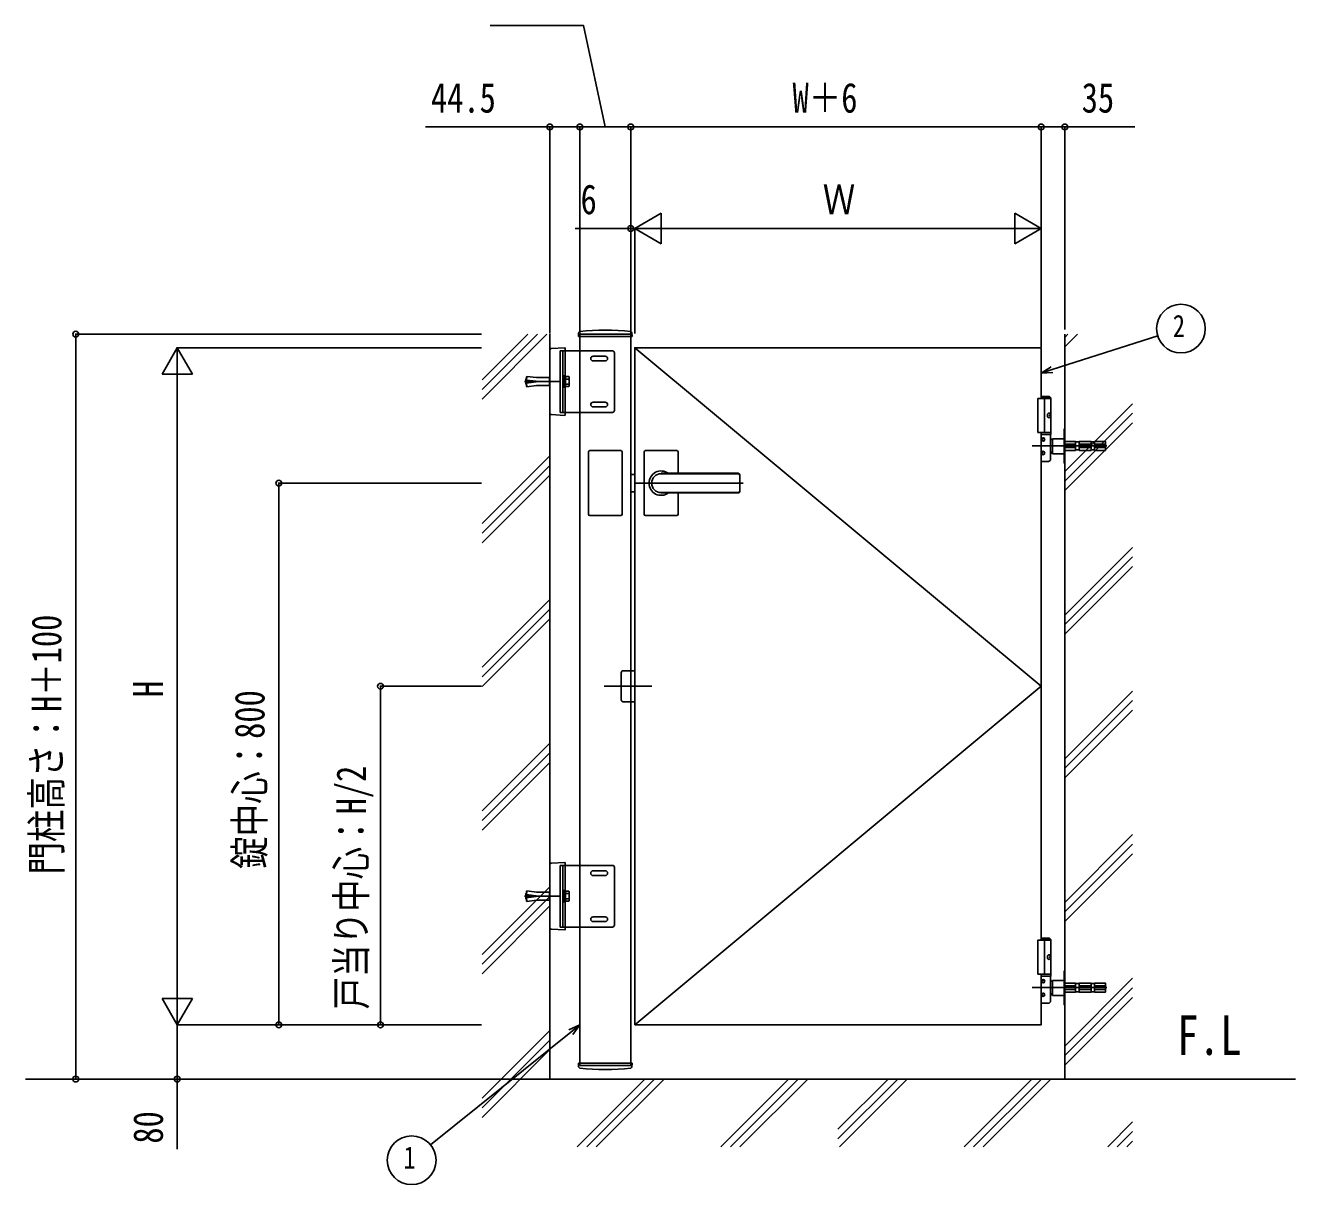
# Model space of a CAD drawing. Units: millimetres, scale not verified. Extents: x -4205 to 4205, y -2970 to 2970.
# Drawn here: x -1079 to 796, y -337 to 1375 of the extents above; entities that cross this region are included whole.
import ezdxf
from ezdxf.enums import TextEntityAlignment as Align

# ---------------------------------------------------------------- set-up
doc = ezdxf.new("R2010")
doc.units = ezdxf.units.MM
doc.header["$LTSCALE"] = 20
for name, color, linetype in [('0-2_USER1', 3, 'Continuous'), ('0-3_YKK_A1', 4, 'Continuous'), ('0-4_YKK_D', 6, 'Continuous')]:
    doc.layers.add(name, color=color, linetype=linetype)
doc.styles.add('ＭＳ ゴシック', font='')
doc.styles.get('ＭＳ ゴシック').set_extended_font_data('MS Gothic')

msp = doc.modelspace()

# ---------------------------------------------------------------- linework, layer by layer
at = {"layer": '0-3_YKK_A1'}
for p, q in [((-262.32, 920.9), (-262.58, 916.03)), ((-183.64, 920.9), (-183.38, 916.03)), ((-404.98, 851.37), (-337.35, 919)), ((-404.98, 837.23), (-323.21, 919)), ((-404.98, 823.08), (-309.06, 919)), ((-304.98, -181), (-304.98, 919)), ((-183.88, 915.5), (-262.08, 915.5)), ((-260.48, -161), (-260.48, 915.5)), ((-185.48, 919), (-185.48, 915.5)), ((-185.48, -161), (-185.48, 915.5)), ((455.52, -181), (455.52, 919)), ((455.52, 914.27), (460.25, 919)), ((455.52, 900.13), (474.39, 919)), ((-304.98, 802.38), (-304.98, 895.62)), ((-303.1, 897.61), (-282.51, 898.87)), ((-289.48, 803.5), (-289.48, 894.5)), ((-289.48, 894.5), (-269.48, 894.5)), ((-285.48, 803.5), (-285.48, 894.5)), ((-281.98, 898.38), (-281.98, 896.88)), ((-281.98, 896.88), (-281.98, 801.12)), ((-269.48, 894.5), (-212.48, 894.5)), ((-240.98, 886.5), (-222.98, 886.5)), ((-209.48, 891.5), (-209.48, 806.5)), ((420.52, 399), (-179.48, 899)), ((420.52, 824), (420.52, 899)), ((-240.98, 879.5), (-222.98, 879.5)), ((-289.88, 849), (-342.29, 849)), ((-339.98, 853.5), (-340.48, 853)), ((-340.48, 853), (-340.48, 845)), ((-340.48, 845), (-339.98, 844.5)), ((-339.98, 853.5), (-339.98, 844.5)), ((-339.98, 853.5), (-339.61, 853.46)), ((-339.98, 844.5), (-339.61, 844.54)), ((-339.87, 851.31), (-339.27, 856.25)), ((-324.98, 849.5), (-339.87, 851.31)), ((-324.98, 848.5), (-339.87, 846.69)), ((-339.87, 846.69), (-339.27, 841.75)), ((-339.37, 851.25), (-338.71, 856.69)), ((-339.37, 846.75), (-338.71, 841.31)), ((-339.27, 856.25), (-338.71, 856.69)), ((-324.98, 848.5), (-324.98, 849.5)), ((-305.48, 855), (-305.48, 843)), ((-304.98, 854.5), (-305.48, 855)), ((-304.98, 843.5), (-304.98, 854.5)), ((-283.88, 856.25), (-281.88, 856.25)), ((-283.88, 856.25), (-281.88, 856.25)), ((-281.88, 856.51), (-276.96, 856.51)), ((-281.88, 856.51), (-276.96, 856.51)), ((-281.88, 852.75), (-276.96, 852.75)), ((-281.88, 852.75), (-276.96, 852.75)), ((-281.88, 845.25), (-276.96, 845.25)), ((-281.88, 845.25), (-276.96, 845.25)), ((-276.38, 855.5), (-276.96, 856.51)), ((-276.38, 855.5), (-276.96, 856.51)), ((-276.38, 842.5), (-276.38, 855.5)), ((-276.38, 842.5), (-276.38, 855.5)), ((-339.27, 841.75), (-338.71, 841.31)), ((-338.71, 841.29), (-324.65, 843)), ((-324.65, 843), (-305.48, 843)), ((-304.98, 843.5), (-305.48, 843)), ((-281.88, 841.75), (-283.88, 841.75)), ((-281.88, 841.75), (-283.88, 841.75)), ((-276.38, 842.5), (-276.96, 841.49)), ((-276.38, 842.5), (-276.96, 841.49)), ((433.02, 827), (420.52, 827)), ((433.02, 827), (435.02, 825)), ((-240.98, 818.5), (-222.98, 818.5)), ((-240.98, 811.5), (-222.98, 811.5)), ((435.02, 825), (420.52, 825)), ((425.52, 824), (425.52, 774)), ((435.02, 774), (435.02, 825)), ((455.52, 716.28), (555.52, 816.28)), ((-282.51, 799.13), (-303.1, 800.39)), ((-289.48, 803.5), (-269.48, 803.5)), ((-281.98, 801.12), (-281.98, 799.62)), ((-212.48, 803.5), (-269.48, 803.5)), ((432.71, 799.42), (433.3, 799.42)), ((432.71, 798.58), (433.3, 798.58)), ((433.72, 801.1), (434.32, 801.1)), ((433.72, 796.9), (434.32, 796.9)), ((455.52, 702.14), (555.52, 802.14)), ((455.52, 688), (555.52, 788)), ((435.02, 774), (415.52, 774)), ((420.52, 24), (420.52, 774)), ((420.52, 774), (435.02, 774)), ((435.02, 771), (420.52, 771)), ((434.52, 734), (434.52, 771)), ((435.02, 774), (435.02, 771)), ((517.52, 754), (407.52, 754)), ((471.52, 760.75), (455.52, 760.75)), ((471.52, 756.55), (455.52, 756.55)), ((455.52, 751.45), (471.52, 751.45)), ((471.52, 760.75), (471.52, 747.25)), ((476.52, 760), (471.52, 760)), ((476.52, 747.25), (476.52, 760.75)), ((494.52, 760.75), (476.52, 760.75)), ((494.52, 756.55), (476.52, 756.55)), ((476.52, 751.45), (494.52, 751.45)), ((494.52, 747.25), (494.52, 760.75)), ((499.52, 760), (494.52, 760)), ((499.52, 747.25), (499.52, 760.75)), ((515.52, 756.55), (499.52, 756.55)), ((499.52, 751.45), (515.52, 751.45)), ((-404.98, 639.24), (-304.98, 739.24)), ((-247.98, 745), (-247.98, 653)), ((-199.98, 747), (-245.98, 747)), ((-197.98, 745), (-197.98, 653)), ((-165.48, 745), (-165.48, 699)), ((-117.48, 747), (-163.48, 747)), ((-115.48, 745), (-115.48, 713.5)), ((455.52, 747.25), (471.52, 747.25)), ((471.52, 748), (476.52, 748)), ((476.52, 747.25), (494.52, 747.25)), ((494.52, 748), (499.52, 748)), ((499.52, 747.25), (515.52, 747.25)), ((-404.98, 625.09), (-304.98, 725.09)), ((-26.48, 713.5), (-140.48, 713.5)), ((-26.48, 713), (-140.48, 713)), ((420.52, 731), (431.52, 731)), ((-404.98, 610.95), (-304.98, 710.95)), ((-185.48, 712), (-179.48, 712)), ((-19.22, 699), (-179.48, 699)), ((-165.48, 699), (-165.48, 653)), ((-24.48, 711.5), (-24.48, 686.5)), ((-185.48, 686), (-179.48, 686)), ((-26.48, 685), (-140.48, 685)), ((-26.48, 684.5), (-140.48, 684.5)), ((-115.48, 684.5), (-115.48, 653)), ((-199.98, 651), (-245.98, 651)), ((-117.48, 651), (-163.48, 651)), ((455.52, 504.15), (555.52, 604.15)), ((455.52, 490.01), (555.52, 590.01)), ((455.52, 475.87), (555.52, 575.87)), ((-404.98, 427.1), (-304.98, 527.1)), ((-404.98, 412.96), (-304.98, 512.96)), ((-404.98, 398.82), (-304.98, 498.82)), ((-199.48, 419), (-199.48, 379)), ((-179.48, 422), (-196.48, 422)), ((-224.48, 399), (-154.48, 399)), ((420.52, 399), (-179.48, -101)), ((-196.48, 376), (-179.48, 376)), ((455.52, 292.02), (555.52, 392.02)), ((455.52, 277.88), (555.52, 377.88)), ((455.52, 263.74), (555.52, 363.74)), ((-404.98, 214.97), (-304.98, 314.97)), ((-404.98, 200.83), (-304.98, 300.83)), ((-404.98, 186.69), (-304.98, 286.69)), ((455.52, 79.89), (555.52, 179.89)), ((455.52, 65.75), (555.52, 165.75)), ((455.52, 51.6), (555.52, 151.6)), ((-304.98, 42.38), (-304.98, 135.62)), ((-303.1, 137.61), (-282.51, 138.87)), ((-289.48, 43.5), (-289.48, 134.5)), ((-289.48, 134.5), (-269.48, 134.5)), ((-285.48, 43.5), (-285.48, 134.5)), ((-281.98, 138.38), (-281.98, 136.88)), ((-281.98, 136.88), (-281.98, 41.12)), ((-269.48, 134.5), (-212.48, 134.5)), ((-209.48, 131.5), (-209.48, 46.5)), ((-240.98, 126.5), (-222.98, 126.5)), ((-240.98, 119.5), (-222.98, 119.5)), ((-404.98, 2.84), (-304.98, 102.84)), ((-339.87, 91.31), (-339.27, 96.25)), ((-339.37, 91.25), (-338.71, 96.69)), ((-339.27, 96.25), (-338.71, 96.69)), ((-305.48, 95), (-305.48, 83)), ((-304.98, 94.5), (-305.48, 95)), ((-304.98, 83.5), (-304.98, 94.5)), ((-283.88, 96.25), (-281.88, 96.25)), ((-283.88, 96.25), (-281.88, 96.25)), ((-281.88, 96.51), (-276.96, 96.51)), ((-281.88, 96.51), (-276.96, 96.51)), ((-276.38, 95.5), (-276.96, 96.51)), ((-276.38, 95.5), (-276.96, 96.51)), ((-276.38, 82.5), (-276.38, 95.5)), ((-276.38, 82.5), (-276.38, 95.5)), ((-404.98, -11.3), (-304.98, 88.7)), ((-289.88, 89), (-342.29, 89)), ((-339.98, 93.5), (-340.48, 93)), ((-340.48, 93), (-340.48, 85)), ((-340.48, 85), (-339.98, 84.5)), ((-339.98, 93.5), (-339.98, 84.5)), ((-339.98, 93.5), (-339.61, 93.46)), ((-339.98, 84.5), (-339.61, 84.54)), ((-324.98, 89.5), (-339.87, 91.31)), ((-324.98, 88.5), (-339.87, 86.69)), ((-339.87, 86.69), (-339.27, 81.75)), ((-339.37, 86.75), (-338.71, 81.31)), ((-339.27, 81.75), (-338.71, 81.31)), ((-338.71, 81.29), (-324.65, 83)), ((-324.98, 88.5), (-324.98, 89.5)), ((-324.65, 83), (-305.48, 83)), ((-304.98, 83.5), (-305.48, 83)), ((-281.88, 81.75), (-283.88, 81.75)), ((-281.88, 81.75), (-283.88, 81.75)), ((-281.88, 92.75), (-276.96, 92.75)), ((-281.88, 92.75), (-276.96, 92.75)), ((-281.88, 85.25), (-276.96, 85.25)), ((-281.88, 85.25), (-276.96, 85.25)), ((-276.38, 82.5), (-276.96, 81.49)), ((-276.38, 82.5), (-276.96, 81.49)), ((-404.98, -25.44), (-304.98, 74.56)), ((-240.98, 58.5), (-222.98, 58.5)), ((-282.51, 39.13), (-303.1, 40.39)), ((-289.48, 43.5), (-269.48, 43.5)), ((-281.98, 41.12), (-281.98, 39.62)), ((-212.48, 43.5), (-269.48, 43.5)), ((-240.98, 51.5), (-222.98, 51.5)), ((433.02, 27), (420.52, 27)), ((435.02, 25), (420.52, 25)), ((425.52, 24), (425.52, -26)), ((433.02, 27), (435.02, 25)), ((435.02, -26), (435.02, 25)), ((433.72, 1.1), (434.32, 1.1)), ((432.71, -0.58), (433.3, -0.58)), ((432.71, -1.42), (433.3, -1.42)), ((433.72, -3.1), (434.32, -3.1)), ((435.02, -26), (415.52, -26)), ((420.52, -26), (435.02, -26)), ((435.02, -29), (420.52, -29)), ((434.52, -66), (434.52, -29)), ((435.02, -26), (435.02, -29)), ((455.52, -132.24), (555.52, -32.24)), ((517.52, -46), (407.52, -46)), ((471.52, -39.25), (455.52, -39.25)), ((471.52, -43.45), (455.52, -43.45)), ((455.52, -146.39), (555.52, -46.39)), ((455.52, -48.55), (471.52, -48.55)), ((455.52, -52.75), (471.52, -52.75)), ((471.52, -39.25), (471.52, -52.75)), ((476.52, -40), (471.52, -40)), ((471.52, -52), (476.52, -52)), ((476.52, -52.75), (476.52, -39.25)), ((494.52, -39.25), (476.52, -39.25)), ((494.52, -43.45), (476.52, -43.45)), ((476.52, -48.55), (494.52, -48.55)), ((476.52, -52.75), (494.52, -52.75)), ((494.52, -52.75), (494.52, -39.25)), ((499.52, -40), (494.52, -40)), ((494.52, -52), (499.52, -52)), ((499.52, -52.75), (499.52, -39.25)), ((515.52, -43.45), (499.52, -43.45)), ((499.52, -48.55), (515.52, -48.55)), ((499.52, -52.75), (515.52, -52.75)), ((420.52, -69), (431.52, -69)), ((455.52, -160.53), (555.52, -60.53)), ((-404.98, -209.29), (-304.98, -109.29)), ((-404.98, -223.43), (-304.98, -123.43)), ((-404.98, -237.58), (-304.98, -137.58)), ((-262.32, -162.9), (-262.58, -158.03)), ((-183.88, -157.5), (-262.08, -157.5)), ((-185.48, -161), (-260.48, -161)), ((-183.64, -162.9), (-183.38, -158.03)), ((120.52, -181), (-1079.24, -181)), ((-264.56, -281), (-164.56, -181)), ((-250.41, -281), (-150.41, -181)), ((-236.27, -281), (-136.27, -181)), ((-52.42, -281), (47.58, -181)), ((-38.28, -281), (61.72, -181)), ((-24.14, -281), (75.86, -181)), ((796.33, -181), (120.52, -181)), ((120.52, -255.11), (194.63, -181)), ((120.52, -269.25), (208.77, -181)), ((122.92, -281), (222.92, -181)), ((306.76, -281), (406.76, -181)), ((320.91, -281), (420.91, -181)), ((335.05, -281), (435.05, -181)), ((518.9, -281), (555.52, -244.38)), ((533.04, -281), (555.52, -258.52)), ((547.18, -281), (555.52, -272.66))]:
    msp.add_line(p, q, dxfattribs=at)
for points in [[(-185.48, 919), (-260.48, 919), (-260.48, 915.5)], [(420.52, 899), (-179.48, 899), (-179.48, -101)], [(-338.71, 856.71), (-324.65, 855), (-305.48, 855)], [(-281.88, 856.51), (-281.88, 841.49), (-276.96, 841.49)], [(-281.88, 856.51), (-281.88, 841.49), (-276.96, 841.49)], [(435.02, 824), (415.52, 824), (415.52, 774)], [(433.3, 799.42), (433.41, 799.44), (433.52, 799.48), (433.62, 799.56), (433.71, 799.67), (433.78, 799.79), (433.82, 799.94), (433.84, 800.1), (433.84, 800.26)], [(433.84, 797.74), (433.84, 797.9), (433.82, 798.06), (433.78, 798.21), (433.71, 798.33), (433.62, 798.44), (433.52, 798.52), (433.41, 798.56), (433.3, 798.58)], [(434.43, 800.26), (434.46, 800.1), (434.5, 799.94), (434.57, 799.79), (434.65, 799.67), (434.75, 799.56), (434.81, 799.51)], [(434.81, 798.49), (434.75, 798.44), (434.65, 798.33), (434.57, 798.21), (434.5, 798.06), (434.46, 797.9), (434.43, 797.74)], [(515.52, 747.25), (515.52, 760.75), (499.52, 760.75)], [(-338.71, 96.71), (-324.65, 95), (-305.48, 95)], [(-281.88, 96.51), (-281.88, 81.49), (-276.96, 81.49)], [(-281.88, 96.51), (-281.88, 81.49), (-276.96, 81.49)], [(435.02, 24), (415.52, 24), (415.52, -26)], [(433.3, -0.58), (433.41, -0.56), (433.52, -0.52), (433.62, -0.44), (433.71, -0.33), (433.78, -0.21), (433.82, -0.06), (433.84, 0.1), (433.84, 0.26)], [(434.43, 0.26), (434.46, 0.1), (434.5, -0.06), (434.57, -0.21), (434.65, -0.33), (434.75, -0.44), (434.81, -0.49)], [(433.84, -2.26), (433.84, -2.1), (433.82, -1.94), (433.78, -1.79), (433.71, -1.67), (433.62, -1.56), (433.52, -1.48), (433.41, -1.44), (433.3, -1.42)], [(434.81, -1.51), (434.75, -1.56), (434.65, -1.67), (434.57, -1.79), (434.5, -1.94), (434.46, -2.1), (434.43, -2.26)], [(-179.48, -101), (420.52, -101), (420.52, -26)], [(515.52, -52.75), (515.52, -39.25), (499.52, -39.25)]]:
    msp.add_lwpolyline(points, dxfattribs=at)
for points in [[(-285.48, 840.5), (-285.48, 857.5), (-283.88, 857.5), (-283.88, 840.5)], [(-285.48, 840.5), (-285.48, 857.5), (-283.88, 857.5), (-283.88, 840.5)], [(454.52, 779), (455.52, 779), (455.52, 729), (454.52, 729)], [(437.52, 764.5), (437.52, 742.5), (454.52, 742.5), (454.52, 764.5)], [(-285.48, 80.5), (-285.48, 97.5), (-283.88, 97.5), (-283.88, 80.5)], [(-285.48, 80.5), (-285.48, 97.5), (-283.88, 97.5), (-283.88, 80.5)], [(437.52, -35.5), (437.52, -57.5), (454.52, -57.5), (454.52, -35.5)], [(454.52, -21), (455.52, -21), (455.52, -71), (454.52, -71)]]:
    msp.add_lwpolyline(points, close=True, dxfattribs=at)
for centre, radius in [((423.52, 763.5), 2.5), ((423.52, 763.5), 2.05), ((423.52, 743.5), 2.5), ((423.52, 743.5), 2.05), ((423.52, -36.5), 2.5), ((423.52, -36.5), 2.05), ((423.52, -56.5), 2.5), ((423.52, -56.5), 2.05)]:
    msp.add_circle(centre, radius, dxfattribs=at)
for centre, radius, start, end in [((-260.33, 920.8), 2, 96.74435, 177), ((-222.98, 605), 320, 83.25565, 96.74435), ((-185.63, 920.8), 2, 3, 83.25565), ((-262.08, 916), 0.5, 177, 270), ((-183.88, 916), 0.5, 270, 3), ((-302.98, 895.62), 2, 93.5, 180), ((-282.48, 898.38), 0.5, 0, 93.5), ((-240.98, 883), 3.5, 90, 270), ((-222.98, 883), 3.5, 270, 90), ((-212.48, 891.5), 3, 0, 90), ((-279.7, 854.63), 3.32, 325.61575, 34.38425), ((-279.7, 854.63), 3.32, 325.61575, 34.38425), ((-288.8, 849), 12.42, 342.41205, 17.58795), ((-288.8, 849), 12.42, 342.41205, 17.58795), ((-279.7, 843.37), 3.32, 325.61575, 34.38425), ((-279.7, 843.37), 3.32, 325.61575, 34.38425), ((-240.98, 815), 3.5, 90, 270), ((-222.98, 815), 3.5, 270, 90), ((-212.48, 806.5), 3, 270, 0), ((-302.98, 802.38), 2, 180, 266.5), ((-282.48, 799.62), 0.5, 266.5, 0), ((437.52, 766), 3, 180, 270), ((-245.98, 745), 2, 90, 180), ((-199.98, 745), 2, 0, 90), ((-163.48, 745), 2, 90, 180), ((-117.48, 745), 2, 0, 90), ((431.52, 734), 3, 270, 0), ((437.52, 742), 3, 90, 180), ((-140.48, 699), 18, 53.66394, 180.00366), ((-140.48, 699), 14, 90, 270), ((-26.48, 711.5), 2, 0, 90), ((-26.48, 711), 2, 0, 90), ((-140.48, 699), 18, 180.00366, 306.33606), ((-26.48, 687), 2, 270, 0), ((-26.48, 686.5), 2, 270, 0), ((-245.98, 653), 2, 180, 270), ((-199.98, 653), 2, 270, 0), ((-163.48, 653), 2, 180, 270), ((-117.48, 653), 2, 270, 0), ((-196.48, 419), 3, 90, 180), ((-196.48, 379), 3, 180, 270), ((-302.98, 135.62), 2, 93.5, 180), ((-282.48, 138.38), 0.5, 0, 93.5), ((-212.48, 131.5), 3, 0, 90), ((-240.98, 123), 3.5, 90, 270), ((-222.98, 123), 3.5, 270, 90), ((-279.7, 94.63), 3.32, 325.61575, 34.38425), ((-279.7, 94.63), 3.32, 325.61575, 34.38425), ((-288.8, 89), 12.42, 342.41205, 17.58795), ((-288.8, 89), 12.42, 342.41205, 17.58795), ((-279.7, 83.37), 3.32, 325.61575, 34.38425), ((-279.7, 83.37), 3.32, 325.61575, 34.38425), ((-240.98, 55), 3.5, 90, 270), ((-222.98, 55), 3.5, 270, 90), ((-302.98, 42.38), 2, 180, 266.5), ((-282.48, 39.62), 0.5, 266.5, 0), ((-212.48, 46.5), 3, 270, 0), ((437.52, -34), 3, 180, 270), ((437.52, -58), 3, 90, 180), ((431.52, -66), 3, 270, 0), ((-262.08, -158), 0.5, 90, 183), ((-260.33, -162.8), 2, 183, 263.25565), ((-222.98, 153), 320, 263.25565, 276.74435), ((-185.63, -162.8), 2, 276.74435, 357), ((-183.88, -158), 0.5, 357, 90)]:
    msp.add_arc(centre, radius, start, end, dxfattribs=at)
for centre in [(432.36, 799), (432.36, -1)]:
    msp.add_ellipse(centre, major_axis=(0, -3.5), ratio=0.707107, dxfattribs=at)
for centre, start_param, end_param in [((426.35, 799), 4.6657054, 4.7590726), ((427.54, 799), 4.8528504, 4.9478932), ((427.54, 799), 4.4768847, 4.5719276), ((428.13, 799), 4.8528504, 4.9478932), ((428.13, 799), 4.4768847, 4.5719276), ((427.54, -1), 4.8528504, 4.9478932), ((428.13, -1), 4.8528504, 4.9478932), ((426.35, -1), 4.6657054, 4.7590726), ((427.54, -1), 4.4768847, 4.5719276), ((428.13, -1), 4.4768847, 4.5719276)]:
    msp.add_ellipse(centre, major_axis=(0, 9), ratio=0.707107, start_param=start_param, end_param=end_param, dxfattribs=at)
at = {"layer": '0-4_YKK_D'}
for p, q in [((-304.98, 920), (-304.98, 1226)), ((-260.48, 920), (-260.48, 1226)), ((-260.48, 920), (-260.48, 1226)), ((-260.48, 1225), (-185.48, 1225)), ((-185.48, 920), (-185.48, 1226)), ((-185.48, 920), (-185.48, 1226)), ((420.52, 1225), (-185.48, 1225)), ((420.52, 900), (420.52, 1226)), ((420.52, 900), (420.52, 1226)), ((455.52, 926.12), (455.52, 1226)), ((-179.48, 1075), (-140.51, 1097.5)), ((-140.51, 1052.5), (-140.51, 1097.5)), ((420.52, 1075), (381.55, 1097.5)), ((381.55, 1097.5), (381.55, 1052.5)), ((-185.48, 1075), (-267.48, 1075)), ((-185.48, 920), (-185.48, 1076)), ((-179.48, 1075), (-185.48, 1075)), ((-179.48, 920), (-179.48, 1076)), ((-179.48, 920), (-179.48, 1076)), ((-179.48, 1075), (-162.48, 1075)), ((-179.48, 1075), (-140.51, 1052.5)), ((-179.48, 1075), (-101.54, 1075)), ((-134.48, 1075), (375.52, 1075)), ((420.52, 1075), (342.58, 1075)), ((420.52, 1075), (381.55, 1052.5)), ((420.52, 900), (420.52, 1076)), ((-405.98, 919), (-1005.98, 919)), ((-1004.98, 919), (-1004.98, -181)), ((-854.98, 899), (-877.48, 860.03)), ((-405.98, 899), (-855.98, 899)), ((-854.98, 899), (-832.48, 860.03)), ((-854.98, 899), (-854.98, 821.06)), ((-877.48, 860.03), (-832.48, 860.03)), ((-854.98, 854), (-854.98, -56)), ((-405.98, 699), (-705.98, 699)), ((-704.98, 699), (-704.98, -101)), ((-405.98, 399), (-555.98, 399)), ((-554.98, 399), (-554.98, -101)), ((-854.98, -101), (-854.98, -23.06)), ((-854.98, -101), (-877.48, -62.03)), ((-832.48, -62.03), (-877.48, -62.03)), ((-854.98, -101), (-832.48, -62.03)), ((-405.98, -101), (-855.98, -101)), ((-405.98, -101), (-855.98, -101)), ((-405.98, -101), (-705.98, -101)), ((-405.98, -101), (-555.98, -101)), ((-428.48, -181), (-1005.98, -181)), ((-428.48, -181), (-855.98, -181))]:
    msp.add_line(p, q, dxfattribs=at)
for points in [[(-222.98, 1225), (-255.33, 1375), (-392.93, 1375)], [(-260.48, 1225), (-304.98, 1225), (-488.38, 1225)], [(420.52, 1225), (455.52, 1225), (558.92, 1225)], [(420.52, 861.5), (436.72, 866.66), (592.73, 916.32)], [(438.1, 862.32), (420.52, 861.5), (435.34, 871)], [(-854.98, -101), (-854.98, -181), (-854.98, -284.4)], [(-260.48, -101.18), (-273.73, -111.83), (-480.88, -278.35)], [(-276.58, -108.28), (-260.48, -101.18), (-270.88, -115.38)]]:
    msp.add_lwpolyline(points, dxfattribs=at)
for centre, radius in [((-304.98, 1225), 4.25), ((-260.48, 1225), 4.25), ((-185.48, 1225), 4.25), ((-185.48, 1225), 4.25), ((420.52, 1225), 4.25), ((420.52, 1225), 4.25), ((455.52, 1225), 4.25), ((-185.48, 1075), 4.25), ((627.04, 927.24), 36), ((-1004.98, 919), 4.25), ((-704.98, 699), 4.25), ((-554.98, 399), 4.25), ((-704.98, -101), 4.25), ((-554.98, -101), 4.25), ((-1004.98, -181), 4.25), ((-854.98, -181), 4.25), ((-508.94, -300.9), 36)]:
    msp.add_circle(centre, radius, dxfattribs=at)

# ---------------------------------------------------------------- texts
at = {"layer": '0-2_USER1', "style": 'ＭＳ ゴシック', "width": 0.8}
msp.add_text('F.L', height=58.65, dxfattribs=at).set_placement((621, -163), align=Align.BOTTOM_LEFT)
at = {"layer": '0-4_YKK_D', "style": 'ＭＳ ゴシック', "width": 0.8}
for s, height, p in [('44.5', 43.99, (-480.38, 1233)), ('W＋6', 43.99, (53.52, 1233)), ('35', 43.99, (480.52, 1233)), ('6', 43.99, (-259.48, 1083)), ('Ｗ', 43.99, (98.12, 1083)), ('2', 32.99, (615.04, 904.74)), ('1', 32.99, (-520.94, -323.4))]:
    msp.add_text(s, height=height, dxfattribs=at).set_placement(p, align=Align.BOTTOM_LEFT)
for s, p in [('門柱高さ：H＋100', (-1012.98, 121)), ('H', (-862.98, 383)), ('錠中心：800', (-712.98, 129.4)), ('戸当り中心：H/2', (-562.98, -78.2)), ('80', (-862.98, -276.4))]:
    msp.add_text(s, height=43.99, rotation=90, dxfattribs=at).set_placement(p, align=Align.BOTTOM_LEFT)

doc.saveas('drawing.dxf')
